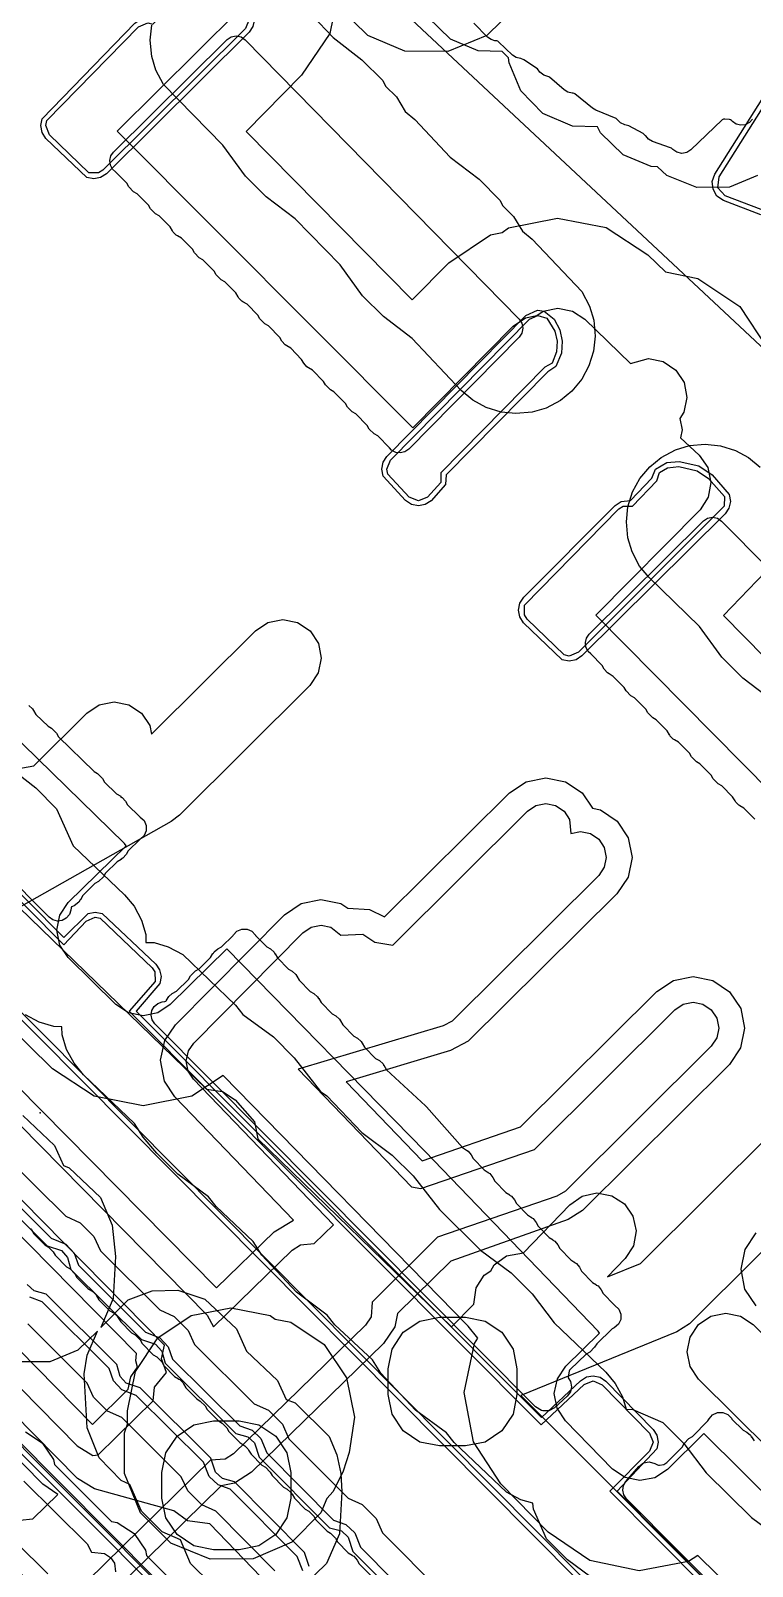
# Model space of a CAD drawing. Header units: metres. Extents: x -2677 to -840, y 169 to 1487.
# Drawn here: x -2390.7 to -2362.6, y 413.3 to 472.9 of the extents above; entities that cross this region are included whole.
import ezdxf

# ---------------------------------------------------------------- set-up
doc = ezdxf.new("R2010")
doc.units = ezdxf.units.M
for name, color, linetype in [('AI_GREENING_EXCLUSIONS', 1, 'Continuous'), ('AI_GREENING_LAWN', 82, 'Continuous'), ('AI_GREENING_REJECTED', 6, 'Continuous')]:
    doc.layers.add(name, color=color, linetype=linetype)

msp = doc.modelspace()

# ---------------------------------------------------------------- linework, layer by layer
at = {"layer": 'AI_GREENING_EXCLUSIONS'}
for points in [[(-2354.186, 453.009), (-2376.468, 473.857), (-2401.998, 479.041), (-2421.076, 460.203), (-2421.667, 459.462), (-2421.992, 459.297), (-2424.011, 457.291), (-2424.177, 456.969), (-2425.07, 456.299), (-2435.28, 446.342), (-2406.613, 416.514), (-2405.872, 415.904), (-2405.649, 415.512), (-2403.746, 413.544), (-2403.425, 413.376), (-2402.828, 412.597)], [(-2354.186, 453.009), (-2376.468, 473.857), (-2401.998, 479.041), (-2421.076, 460.203), (-2421.667, 459.462), (-2421.992, 459.297), (-2424.011, 457.291), (-2424.177, 456.969), (-2425.07, 456.299), (-2435.28, 446.342), (-2406.613, 416.514), (-2405.872, 415.904), (-2405.649, 415.512), (-2403.746, 413.544), (-2403.425, 413.376), (-2402.828, 412.597)], [(-2362.313, 465.724), (-2363.771, 466.276), (-2364.019, 466.449), (-2364.172, 466.711), (-2364.199, 467.012), (-2364.097, 467.297), (-2357.065, 478.463)], [(-2362.305, 465.924), (-2363.695, 466.461), (-2363.981, 466.772), (-2363.928, 467.19), (-2356.781, 478.538)], [(-2380.812, 474.605), (-2378.919, 472.603), (-2377.8, 471.743), (-2376.989, 470.933), (-2376.878, 470.716), (-2376.459, 470.297), (-2376.114, 469.734), (-2375.739, 469.425), (-2374.372, 467.959), (-2373.252, 467.099), (-2372.442, 466.289), (-2372.331, 466.072), (-2371.911, 465.652), (-2371.566, 465.09), (-2371.192, 464.781), (-2369.267, 462.746), (-2368.962, 462.17), (-2368.802, 461.634), (-2368.743, 461.01), (-2368.805, 460.432), (-2368.985, 459.852), (-2369.267, 459.335), (-2369.657, 458.868), (-2370.09, 458.517), (-2370.65, 458.22), (-2371.189, 458.06), (-2371.819, 458.001), (-2372.392, 458.063), (-2372.975, 458.246), (-2373.488, 458.525), (-2373.941, 458.906), (-2375.847, 460.917), (-2376.96, 461.771), (-2377.77, 462.581), (-2378.646, 463.779), (-2380.394, 465.561), (-2381.507, 466.415), (-2382.318, 467.225), (-2383.193, 468.424), (-2385.501, 470.78), (-2385.797, 471.34), (-2385.954, 471.864), (-2386.016, 472.501), (-2385.954, 473.082)], [(-2378.658, 474.675), (-2379.046, 472.763), (-2380.136, 471.145), (-2382.291, 468.954), (-2375.843, 462.414), (-2374.427, 463.851), (-2372.812, 464.946), (-2372.357, 465.04), (-2372.104, 465.209), (-2370.212, 465.59), (-2368.317, 465.226), (-2366.7, 464.172), (-2366.017, 463.506), (-2364.755, 463.25), (-2363.137, 462.16), (-2362.059, 460.534)], [(-2362.437, 405.677), (-2428.861, 472.601), (-2429.478, 473.837)], [(-2362.295, 405.818), (-2428.72, 472.743), (-2429.286, 473.891)], [(-2382.602, 473.629), (-2387.293, 468.974), (-2375.824, 457.448), (-2371.934, 461.394), (-2371.45, 461.722), (-2371.006, 461.814), (-2370.763, 461.976), (-2370.196, 462.09), (-2369.627, 461.981), (-2369.142, 461.665), (-2367.376, 459.946), (-2366.68, 460.138), (-2366.106, 460.022), (-2365.621, 459.695), (-2365.298, 459.207), (-2365.186, 458.633), (-2365.302, 458.059), (-2365.466, 457.816), (-2365.374, 457.369), (-2365.433, 457.066), (-2364.713, 456.386), (-2364.378, 455.906), (-2364.252, 455.334), (-2364.354, 454.758), (-2364.669, 454.265), (-2368.719, 450.171), (-2357.348, 438.679)], [(-2371.802, 473.802), (-2372.946, 472.679), (-2374.469, 472.059), (-2376.13, 472.075), (-2377.574, 472.679), (-2378.718, 473.802)], [(-2362.444, 467.246), (-2363.528, 466.793), (-2364.797, 466.776), (-2365.962, 467.246), (-2366.321, 467.583), (-2366.577, 467.6), (-2367.661, 468.053), (-2368.538, 468.908), (-2368.652, 469.139), (-2369.63, 469.156), (-2370.78, 469.654), (-2371.635, 470.531), (-2372.089, 471.615), (-2372.105, 471.81), (-2372.361, 472.066), (-2373.28, 472.083), (-2374.363, 472.536), (-2375.241, 473.391)], [(-2349.19, 370.53), (-2441.811, 463.835), (-2442.631, 464.845), (-2443.287, 466.222), (-2443.558, 467.56), (-2443.475, 469.047), (-2443.318, 469.272), (-2443.087, 469.419), (-2442.817, 469.466), (-2442.55, 469.406), (-2442.326, 469.248), (-2442.326, 469.248), (-2437.917, 464.696), (-2425.784, 453.083), (-2390.376, 417.269), (-2370.095, 396.941)], [(-2349.047, 370.67), (-2441.671, 463.977), (-2442.475, 464.971), (-2443.091, 466.265), (-2443.358, 467.557), (-2443.292, 468.967), (-2443.18, 469.127), (-2442.822, 469.266), (-2442.471, 469.11), (-2438.057, 464.554), (-2425.926, 452.942), (-2425.926, 452.942), (-2390.518, 417.128), (-2370.237, 396.8)], [(-2361.882, 446.87), (-2363.014, 447.731), (-2363.825, 448.541), (-2364.7, 449.732), (-2366.668, 451.658), (-2367.019, 452.085), (-2367.311, 452.635), (-2367.476, 453.185), (-2367.535, 453.796), (-2367.473, 454.387), (-2367.473, 454.387), (-2367.295, 454.961), (-2367.011, 455.484), (-2366.63, 455.942), (-2366.188, 456.302), (-2365.634, 456.596), (-2365.089, 456.759), (-2364.472, 456.818), (-2363.886, 456.756), (-2363.306, 456.575), (-2362.79, 456.294), (-2362.337, 455.918)], [(-2405.402, 453.553), (-2389.363, 437.376), (-2388.502, 438.292), (-2388.147, 438.449), (-2387.952, 438.413), (-2385.94, 436.482), (-2385.832, 436.324), (-2385.823, 435.95), (-2386.831, 434.802), (-2370.835, 418.746), (-2369.174, 420.312), (-2368.821, 420.448), (-2368.474, 420.298), (-2366.64, 418.426), (-2366.497, 418.075), (-2366.641, 417.725), (-2368.18, 416.163), (-2358.926, 406.847)], [(-2405.1, 453.532), (-2389.367, 437.664), (-2388.422, 438.589), (-2388.151, 438.649), (-2387.878, 438.599), (-2385.799, 436.624), (-2385.648, 436.404), (-2385.591, 436.143), (-2385.636, 435.879), (-2386.554, 434.807), (-2370.831, 419.025), (-2369.311, 420.457), (-2369.083, 420.601), (-2368.817, 420.648), (-2368.553, 420.591), (-2368.331, 420.438), (-2366.497, 418.566), (-2366.349, 418.34), (-2366.297, 418.075), (-2366.349, 417.81), (-2367.898, 416.163), (-2358.784, 406.988)], [(-2362.144, 451.842), (-2363.763, 450.158), (-2357.367, 443.65)], [(-2391.19, 444.206), (-2390.528, 444.322), (-2388.475, 446.374), (-2387.989, 446.7), (-2387.415, 446.814), (-2386.841, 446.7), (-2386.354, 446.374), (-2386.029, 445.888), (-2385.964, 445.562), (-2381.933, 449.573), (-2381.446, 449.897), (-2380.871, 450.01), (-2380.298, 449.894), (-2379.812, 449.568), (-2379.488, 449.081), (-2379.375, 448.506), (-2379.49, 447.933), (-2379.817, 447.447), (-2384.875, 442.413), (-2385.194, 442.171), (-2391.104, 438.824), (-2383.832, 431.772), (-2383.204, 431.678), (-2382.712, 431.361), (-2381.967, 430.502), (-2381.841, 429.841), (-2374.316, 422.545), (-2373.458, 423.432), (-2373.365, 424.061), (-2373.048, 424.553), (-2372.797, 424.727), (-2372.662, 424.952), (-2372.191, 425.3), (-2371.531, 425.427), (-2369.732, 427.287), (-2369.251, 427.62), (-2368.679, 427.744), (-2368.103, 427.64), (-2367.611, 427.323), (-2367.278, 426.842), (-2367.154, 426.27), (-2367.258, 425.694), (-2367.575, 425.202), (-2368.261, 424.493), (-2366.986, 425.012), (-2361.865, 430.109)], [(-2357.121, 411.06), (-2364.528, 418.401), (-2365.945, 417.007), (-2366.435, 416.685), (-2367.011, 416.576), (-2367.584, 416.696), (-2368.068, 417.026), (-2369.902, 418.898), (-2370.222, 419.387), (-2370.331, 419.962), (-2370.212, 420.534), (-2369.883, 421.017), (-2368.577, 422.303), (-2368.624, 422.377), (-2375.349, 429.351), (-2383.045, 437.219), (-2385.238, 435.058), (-2385.722, 434.738), (-2386.291, 434.626), (-2386.861, 434.738), (-2387.345, 435.058), (-2389.192, 436.881), (-2389.522, 437.371), (-2389.522, 437.371), (-2389.638, 437.949), (-2389.522, 438.528), (-2389.191, 439.017), (-2386.949, 441.227), (-2387.01, 441.317), (-2392.657, 446.818)], [(-2391.764, 444.499), (-2390.457, 443.475), (-2389.646, 442.665), (-2388.998, 441.228), (-2387.014, 439.325), (-2386.641, 438.875), (-2386.357, 438.342), (-2386.185, 437.776), (-2386.182, 437.472), (-2385.862, 437.468), (-2385.311, 437.302), (-2384.75, 437.003), (-2382.709, 435.042), (-2382.414, 434.678), (-2381.234, 433.802), (-2380.424, 432.991), (-2379.401, 431.681), (-2379.164, 431.516), (-2377.805, 430.094), (-2376.625, 429.218), (-2375.815, 428.407), (-2374.792, 427.097), (-2373.195, 425.52), (-2372.007, 424.644), (-2371.196, 423.834), (-2370.334, 422.698), (-2368.336, 420.794), (-2367.964, 420.349), (-2367.68, 419.825), (-2367.546, 419.357), (-2367.279, 419.337), (-2366.116, 418.83), (-2365.305, 418.02), (-2364.443, 416.883), (-2362.679, 415.14), (-2361.49, 414.264)], [(-2391.185, 431.922), (-2383.438, 424.057), (-2381.2, 426.241), (-2380.448, 426.685), (-2385.058, 431.473), (-2385.461, 432.086), (-2385.616, 432.898), (-2385.45, 433.66), (-2385.037, 434.268), (-2380.798, 438.546), (-2380.151, 438.982), (-2379.387, 439.138), (-2378.621, 438.989), (-2378.338, 438.802), (-2377.504, 438.754), (-2376.917, 438.461), (-2372.075, 443.28), (-2371.425, 443.712), (-2370.659, 443.863), (-2369.894, 443.709), (-2369.246, 443.274), (-2368.854, 442.683), (-2368.545, 442.621), (-2367.897, 442.186), (-2367.465, 441.536), (-2367.314, 440.77), (-2367.469, 440.005), (-2367.904, 439.357), (-2373.669, 433.635), (-2374.359, 433.271), (-2378.41, 432.066), (-2375.457, 428.998), (-2371.641, 430.309), (-2366.357, 435.567), (-2365.708, 435.999), (-2364.942, 436.149), (-2364.177, 435.995), (-2363.529, 435.56), (-2363.097, 434.91), (-2362.947, 434.144), (-2363.101, 433.379), (-2363.536, 432.731), (-2369.232, 427.068), (-2369.795, 426.717), (-2374.351, 425.1), (-2376.411, 423.067), (-2376.523, 422.542), (-2376.964, 421.899), (-2382.086, 416.902), (-2382.74, 416.476), (-2383.26, 416.38), (-2387.547, 412.17)], [(-2391.898, 431.22), (-2383.804, 423.003), (-2383.554, 422.547), (-2380.502, 425.525), (-2380.175, 425.738), (-2379.646, 425.779), (-2378.894, 426.512), (-2384.337, 432.167), (-2384.539, 432.473), (-2384.617, 432.856), (-2384.533, 433.26), (-2384.327, 433.564), (-2380.088, 437.842), (-2379.765, 438.06), (-2379.382, 438.138), (-2378.999, 438.064), (-2378.614, 437.76), (-2377.768, 437.79), (-2377.298, 437.476), (-2376.594, 437.372), (-2371.369, 442.572), (-2371.044, 442.787), (-2370.662, 442.863), (-2370.279, 442.786), (-2369.955, 442.568), (-2369.739, 442.243), (-2369.696, 441.699), (-2369.312, 441.775), (-2368.93, 441.698), (-2368.606, 441.48), (-2368.39, 441.156), (-2368.314, 440.773), (-2368.391, 440.39), (-2368.609, 440.066), (-2374.299, 434.411), (-2374.644, 434.229), (-2380.27, 432.556), (-2375.871, 427.987), (-2375.515, 427.92), (-2371.098, 429.438), (-2365.652, 434.858), (-2365.327, 435.074), (-2364.944, 435.149), (-2364.562, 435.072), (-2364.238, 434.854), (-2364.022, 434.529), (-2363.947, 434.147), (-2364.024, 433.764), (-2364.241, 433.44), (-2369.894, 427.817), (-2370.231, 427.621), (-2374.865, 426.029), (-2377.395, 423.504), (-2377.442, 422.936), (-2377.662, 422.615), (-2382.784, 417.618), (-2383.111, 417.405), (-2383.677, 417.372), (-2388.442, 412.692)], [(-2368.628, 412.62), (-2369.824, 413.502), (-2370.634, 414.312), (-2371.141, 415.475), (-2371.16, 415.696), (-2371.631, 415.83), (-2372.185, 416.128), (-2374.216, 418.061), (-2374.519, 418.434), (-2375.714, 419.316), (-2377.065, 420.753), (-2377.387, 421.263), (-2378.844, 422.63), (-2379.147, 423.007), (-2380.333, 423.889), (-2381.682, 425.328), (-2382.015, 425.858), (-2383.458, 427.22), (-2383.755, 427.591), (-2384.942, 428.473), (-2385.752, 429.284), (-2386.29, 429.912), (-2386.623, 430.442), (-2388.599, 432.333), (-2388.971, 432.782), (-2389.261, 433.321), (-2389.433, 433.878), (-2389.439, 434.198), (-2389.759, 434.202), (-2390.327, 434.374), (-2390.858, 434.658)], [(-2359.576, 408.566), (-2364.766, 413.675), (-2365.123, 413.44), (-2367.043, 413.076), (-2368.955, 413.475), (-2370.569, 414.577), (-2372.403, 416.449), (-2373.469, 418.079), (-2373.831, 419.994), (-2373.434, 421.901), (-2373.293, 422.107), (-2373.668, 422.568), (-2383.181, 432.301), (-2384.395, 431.499), (-2386.293, 431.126), (-2388.19, 431.501), (-2389.803, 432.567), (-2391.65, 434.39)], [(-2390.957, 430.753), (-2389.733, 429.594), (-2389.379, 428.812), (-2389.161, 428.724), (-2387.937, 427.565), (-2387.49, 426.49), (-2387.357, 425.273), (-2387.451, 423.647), (-2387.935, 422.517), (-2386.864, 423.598), (-2385.933, 423.948), (-2384.939, 423.975), (-2383.889, 423.623), (-2382.665, 422.464), (-2382.279, 421.607), (-2381.072, 420.464), (-2380.735, 419.725), (-2380.384, 419.594), (-2379.074, 418.289), (-2378.774, 417.579), (-2378.619, 416.86), (-2378.58, 416.143), (-2378.674, 414.517), (-2379.172, 413.366), (-2380.049, 412.511)], [(-2393.974, 423.135), (-2388.842, 417.925), (-2388.24, 417.554), (-2388.034, 417.578), (-2385.898, 419.676), (-2385.845, 420.207), (-2385.378, 420.769), (-2385.575, 421.312), (-2385.46, 421.834), (-2393.323, 429.816)], [(-2393.262, 423.837), (-2388.259, 418.759), (-2386.864, 420.129), (-2386.764, 420.601), (-2386.501, 420.983), (-2386.571, 421.223), (-2386.541, 421.507), (-2394.035, 429.115)], [(-2391.601, 429.141), (-2389.294, 426.843), (-2388.735, 426.589), (-2388.195, 426.049), (-2387.945, 425.501), (-2385.638, 423.203), (-2385.08, 422.949), (-2384.539, 422.408), (-2384.29, 421.86), (-2381.98, 419.56), (-2381.425, 419.307), (-2380.885, 418.767), (-2380.629, 418.206), (-2378.334, 415.895), (-2377.789, 415.646), (-2377.249, 415.106), (-2376.994, 414.545), (-2374.699, 412.236)], [(-2392.75, 428.421), (-2390.008, 425.69), (-2389.462, 425.511), (-2389.219, 425.243), (-2389.094, 424.78), (-2386.352, 422.05), (-2385.806, 421.871), (-2385.564, 421.602), (-2385.438, 421.14), (-2382.696, 418.408), (-2382.231, 418.283), (-2381.962, 418.04), (-2381.783, 417.493), (-2379.057, 414.748), (-2378.595, 414.622), (-2378.327, 414.38), (-2378.148, 413.832), (-2375.42, 411.088)], [(-2392.456, 428.579), (-2389.851, 425.984), (-2389.294, 425.76), (-2388.971, 425.411), (-2388.8, 424.938), (-2386.195, 422.344), (-2385.639, 422.12), (-2385.315, 421.77), (-2385.144, 421.298), (-2382.539, 418.702), (-2382.063, 418.532), (-2381.714, 418.208), (-2381.489, 417.65), (-2378.899, 415.042), (-2378.428, 414.871), (-2378.078, 414.547), (-2377.854, 413.989), (-2375.262, 411.382)], [(-2359.748, 427.982), (-2365.087, 422.669), (-2365.571, 422.349), (-2371.626, 419.884), (-2362.288, 410.52)], [(-2362.504, 423.365), (-2362.935, 424.016), (-2363.084, 424.782), (-2362.929, 425.546), (-2362.493, 426.193)], [(-2379.841, 413.243), (-2380.02, 413.79), (-2382.747, 416.536), (-2383.208, 416.661), (-2383.477, 416.904), (-2383.656, 417.448), (-2386.397, 420.177), (-2386.943, 420.356), (-2387.185, 420.625), (-2387.311, 421.088), (-2390.053, 423.818), (-2390.519, 423.943), (-2390.787, 424.186)], [(-2380.09, 413.076), (-2380.314, 413.634), (-2382.905, 416.242), (-2383.376, 416.413), (-2383.726, 416.736), (-2383.95, 417.29), (-2386.554, 419.883), (-2387.11, 420.108), (-2387.434, 420.457), (-2387.605, 420.93), (-2390.21, 423.524), (-2390.687, 423.695)], [(-2351.698, 410.297), (-2359.155, 414.984), (-2364.738, 420.517), (-2365.063, 421.004), (-2365.177, 421.578), (-2365.063, 422.152), (-2364.737, 422.638), (-2364.251, 422.963), (-2363.677, 423.077), (-2363.103, 422.963), (-2362.616, 422.638), (-2357.415, 417.434), (-2350.102, 412.836)], [(-2383.634, 412.556), (-2384.444, 413.366), (-2384.84, 414.273), (-2385.546, 414.585), (-2386.356, 415.395), (-2386.805, 416.429), (-2387.139, 416.585), (-2387.994, 417.462), (-2388.464, 418.627), (-2388.579, 420.717), (-2388.462, 421.444), (-2388.064, 422.382), (-2388.826, 421.641), (-2389.91, 421.188), (-2391.26, 421.188)], [(-2381.174, 413.078), (-2383.469, 415.389), (-2384.014, 415.637), (-2384.555, 416.177), (-2384.806, 416.729), (-2387.111, 419.025), (-2387.669, 419.279), (-2388.21, 419.819), (-2388.459, 420.367), (-2390.767, 422.665)], [(-2391.069, 415.043), (-2390.569, 415.088), (-2389.598, 416.042), (-2390.182, 416.436), (-2395.399, 421.732)], [(-2374.169, 404.983), (-2383.697, 414.895), (-2384.568, 415.01), (-2385.101, 415.407), (-2388.175, 416.264), (-2388.84, 416.656), (-2393.849, 421.74)], [(-2390.854, 418.478), (-2390.203, 418.047), (-2389.766, 417.401), (-2389.725, 417.202), (-2387.511, 414.992), (-2387.29, 414.949), (-2386.639, 414.519), (-2386.202, 413.872), (-2386.162, 413.673), (-2383.947, 411.463)], [(-2390.924, 416.559), (-2388.461, 414.121), (-2388.289, 413.796), (-2387.782, 413.745), (-2387.554, 413.595), (-2387.401, 413.368), (-2387.36, 413.03)], [(-2389.991, 412.961), (-2392.464, 415.41)]]:
    msp.add_lwpolyline(points, dxfattribs=at)
for points in [[(-2382.171, 473.794), (-2382.022, 473.566), (-2381.971, 473.299), (-2382.026, 473.033), (-2382.178, 472.807), (-2387.711, 467.317), (-2387.939, 467.167), (-2388.207, 467.114), (-2388.474, 467.169), (-2390.058, 468.689), (-2390.209, 468.917), (-2390.262, 469.185), (-2390.207, 469.453), (-2386.605, 473.161), (-2386.38, 473.313), (-2385.973, 473.342), (-2384.655, 474.635), (-2384.37, 474.77), (-2383.813, 474.856), (-2383.268, 474.737), (-2382.791, 474.419), (-2382.171, 473.794)], [(-2382.314, 473.654), (-2382.171, 473.301), (-2382.319, 472.949), (-2387.852, 467.459), (-2388.014, 467.352), (-2388.397, 467.353), (-2389.916, 468.83), (-2390.062, 469.184), (-2390.023, 469.376), (-2386.463, 473.02), (-2386.112, 473.169), (-2385.906, 473.124), (-2384.57, 474.454), (-2384.285, 474.589), (-2383.8, 474.657), (-2383.327, 474.546), (-2382.915, 474.263), (-2382.314, 473.654)], [(-2375.111, 454.619), (-2375.338, 454.468), (-2375.607, 454.416), (-2375.874, 454.47), (-2376.101, 454.623), (-2376.975, 455.579), (-2377.028, 455.845), (-2376.976, 456.111), (-2376.827, 456.337), (-2371.435, 461.807), (-2370.98, 462.014), (-2370.728, 461.983), (-2370.336, 461.674), (-2370.119, 461.26), (-2370.024, 460.81), (-2370.054, 460.349), (-2370.267, 459.83), (-2370.585, 459.628), (-2374.526, 455.631), (-2374.556, 455.246), (-2375.111, 454.619)], [(-2375.252, 454.761), (-2375.606, 454.616), (-2375.959, 454.764), (-2376.79, 455.655), (-2376.828, 455.845), (-2376.684, 456.197), (-2371.293, 461.666), (-2370.968, 461.814), (-2370.627, 461.708), (-2370.312, 461.208), (-2370.224, 460.812), (-2370.246, 460.405), (-2370.42, 459.958), (-2370.695, 459.802), (-2374.739, 455.699), (-2374.741, 455.323), (-2375.252, 454.761)], [(-2369.485, 448.444), (-2369.753, 448.392), (-2370.02, 448.446), (-2371.521, 449.883), (-2371.671, 450.11), (-2371.724, 450.377), (-2371.671, 450.644), (-2371.52, 450.87), (-2367.964, 454.441), (-2367.741, 454.592), (-2367.37, 454.628), (-2366.543, 455.49), (-2366.404, 455.847), (-2365.963, 456.1), (-2365.481, 456.149), (-2364.721, 455.972), (-2364.204, 455.623), (-2363.545, 454.859), (-2363.497, 454.593), (-2363.552, 454.329), (-2363.704, 454.105), (-2369.257, 448.595), (-2369.485, 448.444)], [(-2371.379, 450.024), (-2371.486, 450.186), (-2371.486, 450.567), (-2367.823, 454.3), (-2367.663, 454.408), (-2367.297, 454.415), (-2366.356, 455.395), (-2366.249, 455.722), (-2365.934, 455.902), (-2365.501, 455.95), (-2364.791, 455.784), (-2364.349, 455.484), (-2363.732, 454.786), (-2363.736, 454.407), (-2369.398, 448.737), (-2369.752, 448.592), (-2369.943, 448.631), (-2371.379, 450.024)], [(-2381.36, 422.984), (-2381.16, 422.85), (-2380.558, 422.731), (-2379.26, 421.863), (-2378.393, 420.566), (-2378.088, 419.035), (-2378.295, 417.664), (-2378.522, 416.939), (-2378.914, 416.149), (-2379.163, 415.882), (-2379.392, 415.333), (-2380.516, 414.189), (-2382.024, 413.542), (-2383.685, 413.526), (-2385.207, 414.146), (-2386.394, 415.333), (-2387.014, 416.855), (-2387.014, 418.439), (-2386.89, 418.775), (-2386.89, 419.288), (-2386.586, 420.819), (-2385.719, 422.116), (-2384.421, 422.984), (-2382.89, 423.288), (-2381.36, 422.984)], [(-2372.368, 418.508), (-2373.017, 418.074), (-2373.782, 417.922), (-2374.782, 417.922), (-2375.547, 418.074), (-2376.196, 418.508), (-2376.63, 419.157), (-2376.782, 419.922), (-2376.782, 420.922), (-2376.63, 421.687), (-2376.196, 422.336), (-2375.547, 422.77), (-2374.782, 422.922), (-2373.782, 422.922), (-2373.017, 422.77), (-2372.368, 422.336), (-2371.934, 421.687), (-2371.782, 420.922), (-2371.782, 419.922), (-2371.934, 419.157), (-2372.368, 418.508)], [(-2381.144, 414.48), (-2381.793, 414.046), (-2382.558, 413.894), (-2383.558, 413.894), (-2384.323, 414.046), (-2384.972, 414.48), (-2385.406, 415.129), (-2385.558, 415.894), (-2385.558, 416.894), (-2385.406, 417.659), (-2384.972, 418.308), (-2384.323, 418.742), (-2383.558, 418.894), (-2382.558, 418.894), (-2381.793, 418.742), (-2381.144, 418.308), (-2380.71, 417.659), (-2380.558, 416.894), (-2380.558, 415.894), (-2380.71, 415.129), (-2381.144, 414.48)]]:
    msp.add_lwpolyline(points, close=True, dxfattribs=at)
at = {"layer": 'AI_GREENING_LAWN'}
for points in [[(-2362.64, 469.432), (-2362.76, 469.299), (-2362.92, 469.217), (-2363.098, 469.196), (-2363.272, 469.241), (-2363.42, 469.343), (-2363.46, 469.384), (-2363.493, 469.408), (-2363.532, 469.419), (-2363.717, 469.44), (-2363.767, 469.434), (-2363.811, 469.408), (-2365.03, 468.245), (-2365.193, 468.141), (-2365.384, 468.107), (-2365.573, 468.147), (-2365.732, 468.257), (-2365.784, 468.31), (-2365.817, 468.327), (-2366.519, 468.57), (-2366.67, 468.655), (-2366.784, 468.786), (-2366.788, 468.792), (-2366.882, 468.883), (-2367.436, 469.179), (-2367.588, 469.215), (-2367.764, 469.295), (-2367.849, 469.386), (-2367.854, 469.381), (-2367.905, 469.439), (-2367.937, 469.459), (-2368.724, 469.779), (-2368.854, 469.857), (-2369.53, 470.416), (-2369.565, 470.436), (-2369.604, 470.444), (-2369.636, 470.445), (-2369.806, 470.479), (-2369.953, 470.568), (-2370.516, 471.061), (-2370.548, 471.081), (-2370.622, 471.1), (-2370.62, 471.108), (-2370.737, 471.142), (-2370.888, 471.264), (-2370.987, 471.382), (-2371.509, 471.743), (-2371.632, 471.786), (-2371.639, 471.786), (-2371.808, 471.828), (-2371.952, 471.924), (-2372.492, 472.439), (-2372.523, 472.46), (-2372.559, 472.471), (-2372.634, 472.481), (-2372.788, 472.528), (-2372.92, 472.622), (-2373.458, 473.158)], [(-2350.516, 377.213), (-2437.735, 465.059)], [(-2362.547, 442.258), (-2362.97, 442.685), (-2363.126, 442.779), (-2363.125, 442.782), (-2363.175, 442.806), (-2363.29, 442.922), (-2363.314, 442.972), (-2363.316, 442.971), (-2363.41, 443.128), (-2363.834, 443.554), (-2363.973, 443.633), (-2364.162, 443.823), (-2364.24, 443.963), (-2364.68, 444.406), (-2364.819, 444.486), (-2365.008, 444.676), (-2365.086, 444.816), (-2365.509, 445.244), (-2365.665, 445.338), (-2365.664, 445.34), (-2365.713, 445.365), (-2365.829, 445.481), (-2365.853, 445.531), (-2365.855, 445.53), (-2365.948, 445.687), (-2366.373, 446.113), (-2366.512, 446.192), (-2366.701, 446.382), (-2366.779, 446.522), (-2367.219, 446.965), (-2367.358, 447.045), (-2367.547, 447.235), (-2367.625, 447.375), (-2368.048, 447.802), (-2368.204, 447.897), (-2368.201, 447.902), (-2368.268, 447.938), (-2368.391, 448.084), (-2368.472, 448.228), (-2368.911, 448.673), (-2369.022, 448.771), (-2369.105, 448.931), (-2369.127, 449.11), (-2369.083, 449.285), (-2368.98, 449.434), (-2364.544, 453.835), (-2364.382, 453.943), (-2364.19, 453.98), (-2363.999, 453.941), (-2363.999, 453.941), (-2363.837, 453.832), (-2353.189, 443.088)], [(-2390.728, 446.665), (-2390.582, 446.543), (-2390.546, 446.475), (-2390.541, 446.479), (-2390.446, 446.323), (-2389.979, 445.864), (-2389.839, 445.787), (-2389.648, 445.598), (-2389.568, 445.459), (-2388.193, 444.102), (-2388.053, 444.024), (-2387.862, 443.836), (-2387.782, 443.697), (-2387.318, 443.237), (-2387.16, 443.144), (-2387.164, 443.138), (-2387.096, 443.103), (-2386.971, 442.959), (-2386.889, 442.816), (-2386.425, 442.355), (-2386.401, 442.341), (-2386.249, 442.202), (-2386.166, 442.014), (-2386.166, 441.808), (-2386.249, 441.619), (-2386.401, 441.48), (-2386.417, 441.47), (-2386.867, 441.025), (-2386.949, 440.882), (-2387.074, 440.738), (-2387.142, 440.703), (-2387.138, 440.697), (-2387.296, 440.604), (-2387.746, 440.159), (-2387.825, 440.02), (-2388.016, 439.832), (-2388.157, 439.754), (-2388.624, 439.293), (-2388.723, 439.12), (-2388.732, 439.125), (-2388.78, 439.033), (-2388.963, 438.899), (-2389.032, 438.87), (-2389.065, 438.849), (-2389.077, 438.811), (-2389.091, 438.725), (-2389.151, 438.552), (-2389.27, 438.413), (-2389.43, 438.326), (-2389.612, 438.302), (-2389.789, 438.345), (-2389.939, 438.449), (-2404.591, 453.209)], [(-2390.662, 426.385), (-2390.627, 426.317), (-2390.622, 426.32), (-2390.529, 426.163), (-2390.107, 425.736), (-2389.968, 425.656), (-2389.78, 425.465), (-2389.702, 425.325), (-2389.264, 424.881), (-2389.125, 424.801), (-2388.937, 424.609), (-2388.859, 424.469), (-2388.439, 424.041), (-2388.283, 423.946), (-2388.284, 423.944), (-2388.235, 423.919), (-2388.12, 423.802), (-2388.096, 423.752), (-2388.094, 423.754), (-2388.001, 423.596), (-2387.579, 423.17), (-2387.436, 423.087), (-2387.292, 422.963), (-2387.257, 422.895), (-2387.251, 422.898), (-2387.158, 422.741), (-2386.736, 422.314), (-2386.597, 422.234), (-2386.409, 422.044), (-2386.331, 421.903), (-2385.894, 421.459), (-2385.754, 421.379), (-2385.566, 421.188), (-2385.489, 421.048), (-2385.068, 420.619), (-2384.912, 420.524), (-2384.914, 420.522), (-2384.864, 420.497), (-2384.749, 420.381), (-2384.725, 420.331), (-2384.723, 420.332), (-2384.63, 420.175), (-2384.208, 419.748), (-2384.069, 419.668), (-2383.881, 419.477), (-2383.803, 419.337), (-2383.366, 418.893), (-2383.226, 418.813), (-2383.038, 418.621), (-2382.961, 418.481), (-2382.54, 418.053), (-2382.384, 417.958), (-2382.386, 417.956), (-2382.336, 417.931), (-2382.221, 417.814), (-2382.197, 417.764), (-2382.195, 417.766), (-2382.102, 417.608), (-2381.68, 417.182), (-2381.541, 417.102), (-2381.353, 416.911), (-2381.275, 416.77), (-2380.838, 416.326), (-2380.694, 416.244), (-2380.55, 416.12), (-2380.515, 416.051), (-2380.51, 416.055), (-2380.417, 415.897), (-2379.995, 415.471), (-2379.856, 415.391), (-2379.668, 415.2), (-2379.59, 415.06), (-2379.152, 414.616), (-2379.013, 414.535), (-2378.825, 414.344), (-2378.747, 414.204), (-2378.327, 413.776), (-2378.171, 413.681), (-2378.174, 413.675), (-2378.107, 413.639), (-2377.985, 413.494), (-2377.904, 413.349), (-2377.467, 412.905)], [(-2359.451, 407.736), (-2367.526, 415.871), (-2367.63, 416.024), (-2367.671, 416.205), (-2367.643, 416.388), (-2367.551, 416.549), (-2367.053, 417.13), (-2366.872, 417.263), (-2366.651, 417.304), (-2366.435, 417.244), (-2366.33, 417.187), (-2366.33, 417.187), (-2366.29, 417.174), (-2366.248, 417.175), (-2366.087, 417.208), (-2365.962, 417.276), (-2365.371, 417.877), (-2365.293, 418.018), (-2365.105, 418.209), (-2364.966, 418.289), (-2364.37, 418.894), (-2364.323, 418.979), (-2364.187, 419.135), (-2363.999, 419.223), (-2363.792, 419.227), (-2363.601, 419.147), (-2363.459, 418.996), (-2363.438, 418.962), (-2363.007, 418.54), (-2362.862, 418.46), (-2362.717, 418.338), (-2362.68, 418.27), (-2362.675, 418.273), (-2362.58, 418.117)]]:
    msp.add_lwpolyline(points, dxfattribs=at)
for points in [[(-2382.484, 472.63), (-2382.322, 472.519), (-2371.697, 461.67), (-2371.592, 461.509), (-2371.555, 461.32), (-2371.592, 461.13), (-2371.699, 460.969), (-2375.982, 456.625), (-2376.131, 456.521), (-2376.307, 456.477), (-2376.487, 456.499), (-2376.648, 456.584), (-2376.727, 456.674), (-2377.185, 457.134), (-2377.325, 457.213), (-2377.514, 457.403), (-2377.592, 457.544), (-2378.034, 457.989), (-2378.173, 458.068), (-2378.362, 458.258), (-2378.44, 458.399), (-2378.882, 458.843), (-2379.021, 458.923), (-2379.21, 459.114), (-2379.288, 459.253), (-2379.713, 459.683), (-2379.869, 459.777), (-2379.866, 459.783), (-2379.933, 459.819), (-2380.056, 459.964), (-2380.137, 460.108), (-2380.561, 460.538), (-2380.717, 460.632), (-2380.714, 460.638), (-2380.782, 460.673), (-2380.904, 460.818), (-2380.985, 460.963), (-2381.427, 461.408), (-2381.566, 461.488), (-2381.755, 461.678), (-2381.833, 461.818), (-2382.257, 462.247), (-2382.414, 462.342), (-2382.413, 462.344), (-2382.462, 462.369), (-2382.577, 462.485), (-2382.602, 462.535), (-2382.604, 462.533), (-2382.697, 462.69), (-2383.123, 463.118), (-2383.262, 463.197), (-2383.451, 463.388), (-2383.53, 463.528), (-2383.971, 463.973), (-2384.111, 464.052), (-2384.3, 464.243), (-2384.378, 464.383), (-2384.802, 464.812), (-2384.959, 464.906), (-2384.957, 464.909), (-2385.007, 464.933), (-2385.122, 465.049), (-2385.147, 465.099), (-2385.149, 465.098), (-2385.242, 465.255), (-2385.668, 465.683), (-2385.807, 465.762), (-2385.996, 465.952), (-2386.075, 466.092), (-2386.516, 466.537), (-2386.656, 466.617), (-2386.845, 466.807), (-2386.923, 466.947), (-2387.361, 467.391), (-2387.476, 467.493), (-2387.56, 467.653), (-2387.581, 467.832), (-2387.537, 468.007), (-2387.434, 468.156), (-2383.032, 472.524), (-2382.868, 472.632), (-2382.676, 472.669), (-2382.484, 472.63)], [(-2385.385, 435.223), (-2385.384, 435.225), (-2385.294, 435.378), (-2385.157, 435.49), (-2384.994, 435.581), (-2384.531, 436.038), (-2384.451, 436.177), (-2384.26, 436.365), (-2384.119, 436.443), (-2383.672, 436.883), (-2383.577, 437.039), (-2383.571, 437.035), (-2383.535, 437.103), (-2383.389, 437.225), (-2383.245, 437.305), (-2382.797, 437.745), (-2382.787, 437.761), (-2382.646, 437.911), (-2382.458, 437.992), (-2382.252, 437.99), (-2382.065, 437.905), (-2381.928, 437.753), (-2381.922, 437.742), (-2381.494, 437.305), (-2381.351, 437.222), (-2381.208, 437.097), (-2381.173, 437.029), (-2381.167, 437.032), (-2381.075, 436.874), (-2380.648, 436.437), (-2380.505, 436.354), (-2380.362, 436.229), (-2380.327, 436.161), (-2380.321, 436.164), (-2380.229, 436.006), (-2379.802, 435.569), (-2379.659, 435.486), (-2379.516, 435.361), (-2379.481, 435.293), (-2379.475, 435.296), (-2379.383, 435.138), (-2378.956, 434.701), (-2378.813, 434.618), (-2378.67, 434.493), (-2378.635, 434.425), (-2378.629, 434.428), (-2378.537, 434.27), (-2378.11, 433.833), (-2377.967, 433.75), (-2377.824, 433.625), (-2377.789, 433.557), (-2377.783, 433.56), (-2377.691, 433.402), (-2377.264, 432.965), (-2377.121, 432.882), (-2376.978, 432.757), (-2376.948, 432.7), (-2376.944, 432.703), (-2376.839, 432.532), (-2375.324, 431.129), (-2375.289, 431.092), (-2373.9, 429.516), (-2373.735, 429.408), (-2373.738, 429.403), (-2373.68, 429.371), (-2373.56, 429.224), (-2373.481, 429.079), (-2373.058, 428.638), (-2372.903, 428.541), (-2372.906, 428.535), (-2372.839, 428.498), (-2372.719, 428.351), (-2372.64, 428.206), (-2372.217, 427.765), (-2372.062, 427.668), (-2372.065, 427.662), (-2371.998, 427.625), (-2371.878, 427.478), (-2371.799, 427.333), (-2371.376, 426.892), (-2371.221, 426.795), (-2371.225, 426.789), (-2371.157, 426.752), (-2371.037, 426.605), (-2370.958, 426.46), (-2370.535, 426.019), (-2370.38, 425.922), (-2370.384, 425.917), (-2370.316, 425.88), (-2370.196, 425.733), (-2370.117, 425.587), (-2369.694, 425.146), (-2369.539, 425.049), (-2369.543, 425.044), (-2369.475, 425.007), (-2369.355, 424.86), (-2369.277, 424.714), (-2368.853, 424.273), (-2368.698, 424.176), (-2368.702, 424.171), (-2368.634, 424.134), (-2368.514, 423.987), (-2368.436, 423.841), (-2368.012, 423.4), (-2367.977, 423.378), (-2367.828, 423.234), (-2367.75, 423.042), (-2367.756, 422.835), (-2367.846, 422.649), (-2368.004, 422.514), (-2368.083, 422.472), (-2368.684, 421.892), (-2368.766, 421.754), (-2368.959, 421.568), (-2369.1, 421.492), (-2369.722, 420.893), (-2369.745, 420.862), (-2369.757, 420.826), (-2369.793, 420.611), (-2369.791, 420.563), (-2369.773, 420.525), (-2369.703, 420.427), (-2369.66, 420.224), (-2369.703, 420.02), (-2369.826, 419.852), (-2370.326, 419.404), (-2370.538, 419.291), (-2370.778, 419.29), (-2370.829, 419.303), (-2371.065, 419.436), (-2385.833, 434.312), (-2385.936, 434.464), (-2385.977, 434.643), (-2385.952, 434.824), (-2385.863, 434.984), (-2385.722, 435.101), (-2385.548, 435.16), (-2385.445, 435.174), (-2385.406, 435.187), (-2385.385, 435.223)]]:
    msp.add_lwpolyline(points, close=True, dxfattribs=at)
at = {"layer": 'AI_GREENING_REJECTED'}
msp.add_point((-2390.29, 430.86), dxfattribs=at)

doc.saveas('drawing.dxf')
